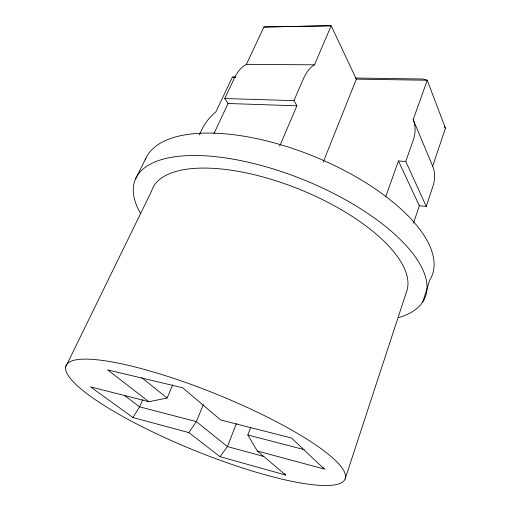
<?xml version="1.0" encoding="UTF-8"?>
<svg xmlns="http://www.w3.org/2000/svg" width="511" height="511" viewBox="0 0 511 511"><rect width="100%" height="100%" fill="white"/><g stroke="black" fill="none" stroke-linecap="round" stroke-linejoin="round"><path stroke-width="0.77" d="M422.833 301.809L429.674 280.264A154.654 66.251 22.1 0 0 318.455 158.269A154.654 66.251 22.1 0 0 145.201 159.879M345.117 479.011A150.643 30.194 22.1 0 0 145.622 369.772A150.643 30.194 22.1 0 0 125.891 418.202A150.643 30.194 22.1 0 0 345.117 479.011L406.552 291.679A137.095 55.341 22.1 0 0 296.846 188.24A137.095 55.341 22.1 0 0 151.543 191.159L65.568 367.147M426.251 206.387L405.753 161.438L398.452 160.959L419.346 205.748L426.251 206.387L432.938 186.272A43.435 33.081 -26.3 0 0 432.676 166.132L445.432 128.223L427.253 80.246L423.172 79.026L355.286 78.011M413.52 223.071L419.346 205.748M405.753 161.438L413.156 140.442A46.412 33.7 -27.3 0 0 413.188 119.657L427.253 80.246L356.346 79.135L331.166 25.754L263.906 27L246.391 64.367A45.006 23.915 -88.3 0 0 234.14 78.668L224.763 98.527L228.053 103.49L296.91 105.828L279.677 146.12M385.664 196.799L398.452 160.959M172.75 384.853L167.078 398.043L148.861 401.716L90.568 386.884L132.937 417.544L188.859 432.593L220.056 456.681L285.675 475.058L257.295 451.015L247.816 434.976L250.658 427.547M236.395 423.587L227.414 446.582L220.056 456.681M323.259 162.013L356.346 79.135M203.327 404.655L196.365 421.601L188.859 432.593M296.91 105.828L293.959 100.641L302.934 79.818A47.063 21.986 -87.4 0 1 314.45 64.827L331.166 25.754L263.906 27M142.812 399.57L139.599 406.845L132.937 417.544M213.956 133.556L228.053 103.49M235.482 77.008L232.345 77.187L215.968 111.762A42.043 28.546 -34.6 0 0 201.992 129.296L199.335 134.878M135.543 178.933L145.782 158.48M246.391 64.367L314.45 64.827M232.345 77.187L235.501 77.238M224.763 98.527L293.959 100.641M247.816 434.976L304.192 449.629M257.295 451.015L324.261 469.034L323.457 467.693M263.836 456.476L227.414 446.582L196.365 421.601L139.599 406.845L124.352 395.405M148.861 401.716L107.649 369.9L182.663 387.772L220.675 419.985L291.462 437.997L324.261 469.034M141.751 377.674L167.078 398.043M444.2 126.281L445.432 128.223M284.863 473.684L285.675 475.058M413.188 119.657L432.676 166.132M140.442 213.291A156.443 63.345 22.1 0 1 303.215 179.61A156.443 63.345 22.1 0 1 398.867 317.58"/></g></svg>
